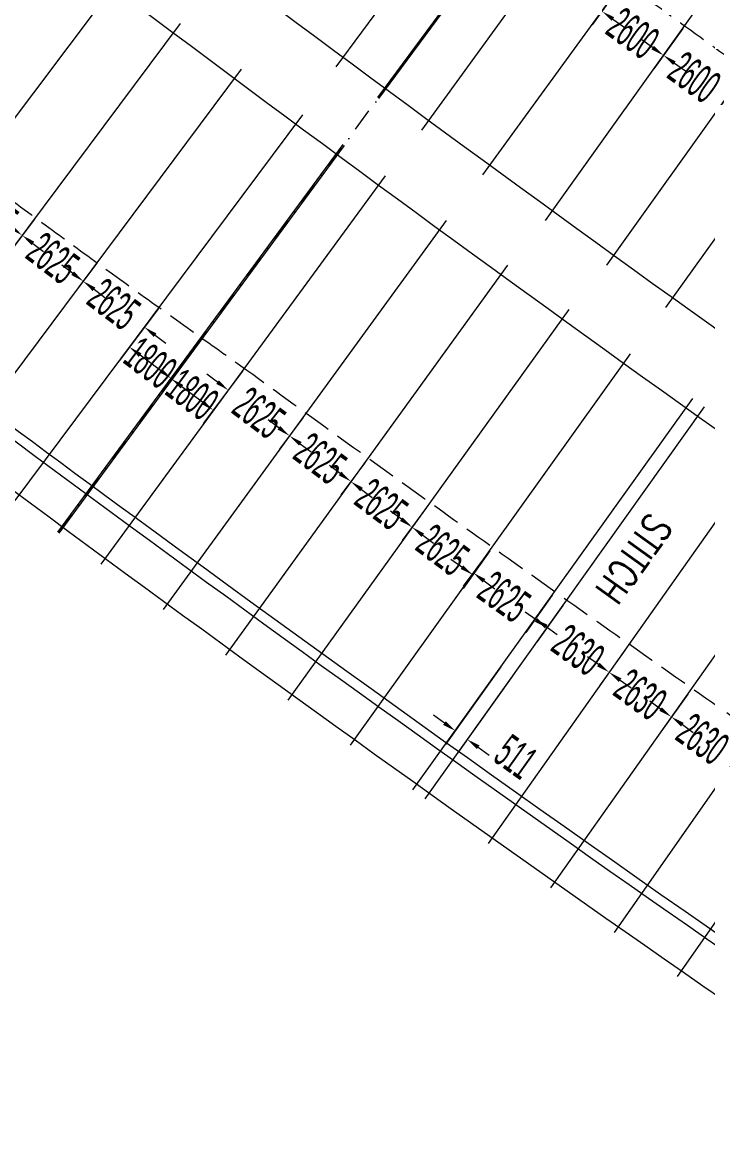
# Model space of a CAD drawing. Header units: millimetres. Extents: x 27228149 to 29012050, y 40856015 to 42918728.
# Drawn here: x 27718037 to 27741593, y 41950897 to 41989065 of the extents above; entities that cross this region are included whole.
import ezdxf

# ---------------------------------------------------------------- set-up
doc = ezdxf.new("R2010")
doc.units = ezdxf.units.MM
doc.header["$LTSCALE"] = 0.05
doc.linetypes.add('DGN Style 3', pattern=[27349.722329, 19535.51595, -7814.20638])
doc.linetypes.add('DGN Style 4', pattern=[31276.361035, 15628.41276, -7814.20638, 19.535516, -7814.20638])
doc.layers.get('Defpoints').update_dxf_attribs({"lineweight": 0})
for name, color, linetype, lineweight in [('InnerEdge_NB', 7, 'Continuous', 0), ('InnerEdge_SB', 7, 'Continuous', 0), ('OuterEdge_NB', 7, 'Continuous', 0), ('OuterEdge_SB', 7, 'Continuous', 0), ('PlacementCurve_NB', 1, 'DGN Style 3', 0), ('PlacementCurve_SB', 1, 'DGN Style 3', 0), ('S-_ANOT----_A-', 7, 'Continuous', 0), ('S-_ANOT----_T-', 7, 'Continuous', 0), ('S-_GRIDLINE_E- Adjusted', 6, 'DGN Style 4', 0), ('S-_SEG-----_E-NB', 3, 'Continuous', 13), ('S-_SEG-----_E-SB', 3, 'Continuous', 13), ('S-_WALLLBW-_E-', 40, 'Continuous', 13)]:
    doc.layers.add(name, color=color, linetype=linetype, lineweight=lineweight)
doc.styles.add('Styletxt', font='txt.shx')
doc.styles.add('StyleWORKING', font='WORKING.shx')
doc.dimstyles.new('dim300', dxfattribs={"dimtxt": 750, "dimasz": 750, "dimexe": 375, "dimexo": 375, "dimgap": 375, "dimtad": 1, "dimdec": 0, "dimzin": 11, "dimdsep": 46, "dimtxsty": 'StyleWORKING', "dimsah": 1, "dimcen": 0.09, "dimclrd": 7, "dimclre": 7, "dimadec": 4, "dimazin": 3, "dimtfac": 1, "dimtdec": 0, "dimtmove": 0, "dimatfit": 3, "dimfxl": 1, "dimtolj": 1, "dimtzin": 0, "dimlwd": 0, "dimlwe": 0, "dimarcsym": 0})

# ---------------------------------------------------------------- blocks, each defined once
blk = doc.blocks.new('*D16')
at = {"layer": 'Defpoints', "color": 0, "linetype": 'Continuous', "transparency": 16777216}
for p in [(27747485, 41961632), (27747692, 41961492), (27744660, 41957628)]:
    blk.add_point(p, dxfattribs=at)
at = {"layer": 'S-_ANOT----_A-', "linetype": 'Continuous', "transparency": 16777216}
for p, q in [((27747419, 41961538), (27744329, 41957158)), ((27747626, 41961398), (27744533, 41957014))]:
    blk.add_line(p, q, dxfattribs=at)
at = {"layer": 'S-_ANOT----_A-', "color": 7, "linetype": 'Continuous', "lineweight": 0, "transparency": 16777216}
for p, q in [((27744285, 41957893), (27743909, 41958158)), ((27745241, 41957219), (27745616, 41956954))]:
    blk.add_line(p, q, dxfattribs=at)
at = {"layer": 'S-_ANOT----_A-', "color": 7, "linetype": 'Continuous', "transparency": 16777216}
for points in [[(27744329, 41957956), (27744240, 41957831), (27744660, 41957628)], [(27745285, 41957281), (27745196, 41957156), (27744865, 41957484)]]:
    blk.add_solid(points, dxfattribs=at)
at = {"layer": 'S-_ANOT----_A-', "color": 0, "linetype": 'Continuous', "transparency": 16777216, "insert": (27742747, 41958278), "char_height": 1150, "attachment_point": 5, "rotation": 324.7975, "style": 'StyleWORKING'}
blk.add_mtext('\\A1;{\\W0.47826;\\C0;250}', dxfattribs=at)
blk = doc.blocks.new('*D47')
at = {"layer": 'Defpoints', "color": 0, "linetype": 'Continuous', "transparency": 16777216}
for p in [(27722738, 41979264), (27724230, 41978253), (27721722, 41977911)]:
    blk.add_point(p, dxfattribs=at)
at = {"layer": 'S-_ANOT----_A-', "linetype": 'Continuous', "transparency": 16777216}
for p, q in [((27722669, 41979172), (27721377, 41977451)), ((27724161, 41978161), (27722816, 41976370))]:
    blk.add_line(p, q, dxfattribs=at)
at = {"layer": 'S-_ANOT----_A-', "color": 7, "linetype": 'Continuous', "lineweight": 0, "transparency": 16777216}
blk.add_line((27722793, 41977106), (27722090, 41977634), dxfattribs=at)
at = {"layer": 'S-_ANOT----_A-', "color": 7, "linetype": 'Continuous', "transparency": 16777216}
for points in [[(27722136, 41977696), (27722044, 41977573), (27721722, 41977911)], [(27722839, 41977168), (27722747, 41977045), (27723161, 41976830)]]:
    blk.add_solid(points, dxfattribs=at)
at = {"layer": 'S-_ANOT----_A-', "color": 0, "linetype": 'Continuous', "transparency": 16777216, "insert": (27722442, 41977371), "char_height": 1150, "attachment_point": 5, "rotation": 323.0916, "style": 'StyleWORKING'}
blk.add_mtext('\\A1;{\\W0.47826;\\C0;1800}', dxfattribs=at)
blk = doc.blocks.new('*D48')
at = {"layer": 'Defpoints', "color": 0, "linetype": 'Continuous', "transparency": 16777216}
for p in [(27724230, 41978253), (27725675, 41977179), (27723158, 41976826)]:
    blk.add_point(p, dxfattribs=at)
at = {"layer": 'S-_ANOT----_A-', "linetype": 'Continuous', "transparency": 16777216}
for p, q in [((27724161, 41978161), (27722813, 41976366)), ((27725605, 41977087), (27724252, 41975285))]:
    blk.add_line(p, q, dxfattribs=at)
at = {"layer": 'S-_ANOT----_A-', "color": 7, "linetype": 'Continuous', "lineweight": 0, "transparency": 16777216}
blk.add_line((27724229, 41976021), (27723526, 41976550), dxfattribs=at)
at = {"layer": 'S-_ANOT----_A-', "color": 7, "linetype": 'Continuous', "transparency": 16777216}
for points in [[(27723572, 41976611), (27723480, 41976488), (27723158, 41976826)], [(27724276, 41976082), (27724183, 41975960), (27724597, 41975745)]]:
    blk.add_solid(points, dxfattribs=at)
at = {"layer": 'S-_ANOT----_A-', "color": 0, "linetype": 'Continuous', "transparency": 16777216, "insert": (27723879, 41976286), "char_height": 1150, "attachment_point": 5, "rotation": 323.0916, "style": 'StyleWORKING'}
blk.add_mtext('\\A1;{\\W0.47826;\\C0;1800}', dxfattribs=at)
blk = doc.blocks.new('*D498')
at = {"layer": 'Defpoints', "color": 0, "linetype": 'Continuous', "transparency": 16777216}
for p in [(27736599, 41992009), (27738697, 41990473), (27737958, 41989440)]:
    blk.add_point(p, dxfattribs=at)
at = {"layer": 'S-_ANOT----_A-', "linetype": 'Continuous', "transparency": 16777216}
for p, q in [((27736532, 41991915), (27735509, 41990484)), ((27738631, 41990380), (27737624, 41988972))]:
    blk.add_line(p, q, dxfattribs=at)
at = {"layer": 'S-_ANOT----_A-', "color": 7, "linetype": 'Continuous', "lineweight": 0, "transparency": 16777216}
for p, q in [((27735469, 41991220), (27735095, 41991487)), ((27738333, 41989172), (27738707, 41988905))]:
    blk.add_line(p, q, dxfattribs=at)
at = {"layer": 'S-_ANOT----_A-', "color": 7, "linetype": 'Continuous', "transparency": 16777216}
for points in [[(27735514, 41991282), (27735425, 41991157), (27735844, 41990952)], [(27738377, 41989235), (27738288, 41989110), (27737958, 41989440)]]:
    blk.add_solid(points, dxfattribs=at)
at = {"layer": 'S-_ANOT----_A-', "color": 0, "linetype": 'Continuous', "transparency": 16777216, "insert": (27736902, 41990197), "char_height": 1150, "attachment_point": 5, "rotation": 324.4335, "style": 'StyleWORKING'}
blk.add_mtext('\\A1;{\\W0.47826;\\C0;2600}', dxfattribs=at)
blk = doc.blocks.new('*D499')
at = {"layer": 'Defpoints', "color": 0, "linetype": 'Continuous', "transparency": 16777216}
for p in [(27738697, 41990473), (27740800, 41988944), (27740073, 41987928)]:
    blk.add_point(p, dxfattribs=at)
at = {"layer": 'S-_ANOT----_A-', "linetype": 'Continuous', "transparency": 16777216}
for p, q in [((27738631, 41990380), (27737624, 41988972)), ((27740733, 41988850), (27739739, 41987460))]:
    blk.add_line(p, q, dxfattribs=at)
at = {"layer": 'S-_ANOT----_A-', "color": 7, "linetype": 'Continuous', "lineweight": 0, "transparency": 16777216}
for p, q in [((27737584, 41989707), (27737210, 41989975)), ((27740447, 41987660), (27740822, 41987392))]:
    blk.add_line(p, q, dxfattribs=at)
at = {"layer": 'S-_ANOT----_A-', "color": 7, "linetype": 'Continuous', "transparency": 16777216}
for points in [[(27737629, 41989770), (27737540, 41989645), (27737958, 41989440)], [(27740492, 41987722), (27740403, 41987598), (27740073, 41987928)]]:
    blk.add_solid(points, dxfattribs=at)
at = {"layer": 'S-_ANOT----_A-', "color": 0, "linetype": 'Continuous', "transparency": 16777216, "insert": (27739017, 41988685), "char_height": 1150, "attachment_point": 5, "rotation": 324.4335, "style": 'StyleWORKING'}
blk.add_mtext('\\A1;{\\W0.47826;\\C0;2600}', dxfattribs=at)
blk = doc.blocks.new('*D500')
at = {"layer": 'Defpoints', "color": 0, "linetype": 'Continuous', "transparency": 16777216}
for p in [(27740800, 41988944), (27742931, 41987455), (27742188, 41986415)]:
    blk.add_point(p, dxfattribs=at)
at = {"layer": 'S-_ANOT----_A-', "linetype": 'Continuous', "transparency": 16777216}
for p, q in [((27740733, 41988850), (27739739, 41987460)), ((27742864, 41987361), (27741854, 41985948))]:
    blk.add_line(p, q, dxfattribs=at)
at = {"layer": 'S-_ANOT----_A-', "color": 7, "linetype": 'Continuous', "lineweight": 0, "transparency": 16777216}
for p, q in [((27739699, 41988195), (27739325, 41988463)), ((27742562, 41986148), (27742937, 41985880))]:
    blk.add_line(p, q, dxfattribs=at)
at = {"layer": 'S-_ANOT----_A-', "color": 7, "linetype": 'Continuous', "transparency": 16777216}
for points in [[(27739744, 41988257), (27739655, 41988133), (27740073, 41987928)], [(27742607, 41986210), (27742518, 41986085), (27742188, 41986415)]]:
    blk.add_solid(points, dxfattribs=at)
at = {"layer": 'S-_ANOT----_A-', "color": 0, "linetype": 'Continuous', "transparency": 16777216, "insert": (27741132, 41987173), "char_height": 1150, "attachment_point": 5, "rotation": 324.4335, "style": 'StyleWORKING'}
blk.add_mtext('\\A1;{\\W0.47826;\\C0;2600}', dxfattribs=at)
blk = doc.blocks.new('*D818')
at = {"layer": 'Defpoints', "color": 0, "linetype": 'Continuous', "transparency": 16777216}
for p in [(27716428, 41983976), (27718527, 41982399), (27718037, 41981747)]:
    blk.add_point(p, dxfattribs=at)
at = {"layer": 'S-_ANOT----_A-', "color": 7, "linetype": 'Continuous', "lineweight": 0, "transparency": 16777216}
for p, q in [((27715570, 41983599), (27715203, 41983876)), ((27718405, 41981470), (27718773, 41981194))]:
    blk.add_line(p, q, dxfattribs=at)
at = {"layer": 'S-_ANOT----_A-', "linetype": 'Continuous', "transparency": 16777216}
for p, q in [((27716359, 41983884), (27715593, 41982863)), ((27718458, 41982307), (27717692, 41981287))]:
    blk.add_line(p, q, dxfattribs=at)
at = {"layer": 'S-_ANOT----_A-', "color": 7, "linetype": 'Continuous', "transparency": 16777216}
for points in [[(27715617, 41983661), (27715524, 41983538), (27715938, 41983323)], [(27718451, 41981532), (27718359, 41981409), (27718037, 41981747)]]:
    blk.add_solid(points, dxfattribs=at)
at = {"layer": 'S-_ANOT----_A-', "color": 0, "linetype": 'Continuous', "transparency": 16777216, "insert": (27716989, 41982536), "char_height": 1150, "attachment_point": 5, "rotation": 323.0916, "style": 'StyleWORKING'}
blk.add_mtext('\\A1;{\\W0.47826;\\C0;2625}', dxfattribs=at)
blk = doc.blocks.new('*D819')
at = {"layer": 'Defpoints', "color": 0, "linetype": 'Continuous', "transparency": 16777216}
for p in [(27718527, 41982399), (27720670, 41980881), (27720136, 41980170)]:
    blk.add_point(p, dxfattribs=at)
at = {"layer": 'S-_ANOT----_A-', "color": 7, "linetype": 'Continuous', "lineweight": 0, "transparency": 16777216}
for p, q in [((27717670, 41982023), (27717302, 41982299)), ((27720504, 41979894), (27720872, 41979618))]:
    blk.add_line(p, q, dxfattribs=at)
at = {"layer": 'S-_ANOT----_A-', "linetype": 'Continuous', "transparency": 16777216}
for p, q in [((27718458, 41982307), (27717692, 41981287)), ((27720601, 41980789), (27719791, 41979711))]:
    blk.add_line(p, q, dxfattribs=at)
at = {"layer": 'S-_ANOT----_A-', "color": 7, "linetype": 'Continuous', "transparency": 16777216}
for points in [[(27717716, 41982084), (27717624, 41981962), (27718037, 41981747)], [(27720550, 41979955), (27720458, 41979833), (27720136, 41980170)]]:
    blk.add_solid(points, dxfattribs=at)
at = {"layer": 'S-_ANOT----_A-', "color": 0, "linetype": 'Continuous', "transparency": 16777216, "insert": (27719088, 41980960), "char_height": 1150, "attachment_point": 5, "rotation": 323.0916, "style": 'StyleWORKING'}
blk.add_mtext('\\A1;{\\W0.47826;\\C0;2625}', dxfattribs=at)
blk = doc.blocks.new('*D820')
at = {"layer": 'Defpoints', "color": 0, "linetype": 'Continuous', "transparency": 16777216}
for p in [(27725636, 41977127), (27727754, 41975575), (27727223, 41974863)]:
    blk.add_point(p, dxfattribs=at)
at = {"layer": 'S-_ANOT----_A-', "color": 7, "linetype": 'Continuous', "lineweight": 0, "transparency": 16777216}
for p, q in [((27724750, 41976707), (27724381, 41976982)), ((27727592, 41974589), (27727961, 41974314))]:
    blk.add_line(p, q, dxfattribs=at)
at = {"layer": 'S-_ANOT----_A-', "linetype": 'Continuous', "transparency": 16777216}
for p, q in [((27725567, 41977034), (27724775, 41975971)), ((27727685, 41975483), (27726880, 41974402))]:
    blk.add_line(p, q, dxfattribs=at)
at = {"layer": 'S-_ANOT----_A-', "color": 7, "linetype": 'Continuous', "transparency": 16777216}
for points in [[(27724795, 41976768), (27724704, 41976645), (27725118, 41976432)], [(27727638, 41974650), (27727546, 41974527), (27727223, 41974863)]]:
    blk.add_solid(points, dxfattribs=at)
at = {"layer": 'S-_ANOT----_A-', "color": 0, "linetype": 'Continuous', "transparency": 16777216, "insert": (27726172, 41975649), "char_height": 1150, "attachment_point": 5, "rotation": 323.3042, "style": 'StyleWORKING'}
blk.add_mtext('\\A1;{\\W0.47826;\\C0;2625}', dxfattribs=at)
blk = doc.blocks.new('*D821')
at = {"layer": 'Defpoints', "color": 0, "linetype": 'Continuous', "transparency": 16777216}
for p in [(27727754, 41975575), (27729876, 41974030), (27729328, 41973295)]:
    blk.add_point(p, dxfattribs=at)
at = {"layer": 'S-_ANOT----_A-', "color": 7, "linetype": 'Continuous', "lineweight": 0, "transparency": 16777216}
for p, q in [((27726854, 41975138), (27726486, 41975413)), ((27729697, 41973020), (27730066, 41972745))]:
    blk.add_line(p, q, dxfattribs=at)
at = {"layer": 'S-_ANOT----_A-', "linetype": 'Continuous', "transparency": 16777216}
for p, q in [((27727685, 41975483), (27726880, 41974402)), ((27729807, 41973938), (27728985, 41972834))]:
    blk.add_line(p, q, dxfattribs=at)
at = {"layer": 'S-_ANOT----_A-', "color": 7, "linetype": 'Continuous', "transparency": 16777216}
for points in [[(27726900, 41975200), (27726809, 41975077), (27727223, 41974863)], [(27729743, 41973081), (27729651, 41972958), (27729328, 41973295)]]:
    blk.add_solid(points, dxfattribs=at)
at = {"layer": 'S-_ANOT----_A-', "color": 0, "linetype": 'Continuous', "transparency": 16777216, "insert": (27728277, 41974080), "char_height": 1150, "attachment_point": 5, "rotation": 323.3042, "style": 'StyleWORKING'}
blk.add_mtext('\\A1;{\\W0.47826;\\C0;2625}', dxfattribs=at)
blk = doc.blocks.new('*D822')
at = {"layer": 'Defpoints', "color": 0, "linetype": 'Continuous', "transparency": 16777216}
for p in [(27729876, 41974030), (27732002, 41972490), (27731433, 41971726)]:
    blk.add_point(p, dxfattribs=at)
at = {"layer": 'S-_ANOT----_A-', "color": 7, "linetype": 'Continuous', "lineweight": 0, "transparency": 16777216}
for p, q in [((27728959, 41973570), (27728590, 41973845)), ((27731802, 41971451), (27732171, 41971176))]:
    blk.add_line(p, q, dxfattribs=at)
at = {"layer": 'S-_ANOT----_A-', "linetype": 'Continuous', "transparency": 16777216}
for p, q in [((27729807, 41973938), (27728985, 41972834)), ((27731934, 41972398), (27731089, 41971265))]:
    blk.add_line(p, q, dxfattribs=at)
at = {"layer": 'S-_ANOT----_A-', "color": 7, "linetype": 'Continuous', "transparency": 16777216}
for points in [[(27729005, 41973631), (27728913, 41973508), (27729328, 41973295)], [(27731847, 41971513), (27731756, 41971390), (27731433, 41971726)]]:
    blk.add_solid(points, dxfattribs=at)
at = {"layer": 'S-_ANOT----_A-', "color": 0, "linetype": 'Continuous', "transparency": 16777216, "insert": (27730381, 41972512), "char_height": 1150, "attachment_point": 5, "rotation": 323.3042, "style": 'StyleWORKING'}
blk.add_mtext('\\A1;{\\W0.47826;\\C0;2625}', dxfattribs=at)
blk = doc.blocks.new('*D823')
at = {"layer": 'Defpoints', "color": 0, "linetype": 'Continuous', "transparency": 16777216}
for p in [(27732002, 41972490), (27734133, 41970957), (27733537, 41970158)]:
    blk.add_point(p, dxfattribs=at)
at = {"layer": 'S-_ANOT----_A-', "color": 7, "linetype": 'Continuous', "lineweight": 0, "transparency": 16777216}
for p, q in [((27731064, 41972001), (27730695, 41972276)), ((27733906, 41969883), (27734275, 41969608))]:
    blk.add_line(p, q, dxfattribs=at)
at = {"layer": 'S-_ANOT----_A-', "linetype": 'Continuous', "transparency": 16777216}
for p, q in [((27731934, 41972398), (27731089, 41971265)), ((27734064, 41970864), (27733194, 41969697))]:
    blk.add_line(p, q, dxfattribs=at)
at = {"layer": 'S-_ANOT----_A-', "color": 7, "linetype": 'Continuous', "transparency": 16777216}
for points in [[(27731110, 41972063), (27731018, 41971940), (27731433, 41971726)], [(27733952, 41969944), (27733860, 41969821), (27733537, 41970158)]]:
    blk.add_solid(points, dxfattribs=at)
at = {"layer": 'S-_ANOT----_A-', "color": 0, "linetype": 'Continuous', "transparency": 16777216, "insert": (27732486, 41970943), "char_height": 1150, "attachment_point": 5, "rotation": 323.3042, "style": 'StyleWORKING'}
blk.add_mtext('\\A1;{\\W0.47826;\\C0;2625}', dxfattribs=at)
blk = doc.blocks.new('*D824')
at = {"layer": 'Defpoints', "color": 0, "linetype": 'Continuous', "transparency": 16777216}
for p in [(27736683, 41969132), (27738827, 41967608), (27738207, 41966742)]:
    blk.add_point(p, dxfattribs=at)
at = {"layer": 'S-_ANOT----_A-', "color": 7, "linetype": 'Continuous', "lineweight": 0, "transparency": 16777216}
for p, q in [((27735694, 41968539), (27735319, 41968807)), ((27738582, 41966474), (27738956, 41966207))]:
    blk.add_line(p, q, dxfattribs=at)
at = {"layer": 'S-_ANOT----_A-', "linetype": 'Continuous', "transparency": 16777216}
for p, q in [((27736616, 41969039), (27735733, 41967804)), ((27738760, 41967515), (27737873, 41966274))]:
    blk.add_line(p, q, dxfattribs=at)
at = {"layer": 'S-_ANOT----_A-', "color": 7, "linetype": 'Continuous', "transparency": 16777216}
for points in [[(27735738, 41968602), (27735649, 41968477), (27736068, 41968272)], [(27738626, 41966537), (27738537, 41966412), (27738207, 41966742)]]:
    blk.add_solid(points, dxfattribs=at)
at = {"layer": 'S-_ANOT----_A-', "color": 0, "linetype": 'Continuous', "transparency": 16777216, "insert": (27737138, 41967508), "char_height": 1150, "attachment_point": 5, "rotation": 324.4365, "style": 'StyleWORKING'}
blk.add_mtext('\\A1;{\\W0.47826;\\C0;2630}', dxfattribs=at)
blk = doc.blocks.new('*D825')
at = {"layer": 'Defpoints', "color": 0, "linetype": 'Continuous', "transparency": 16777216}
for p in [(27738827, 41967608), (27740975, 41966090), (27740347, 41965212)]:
    blk.add_point(p, dxfattribs=at)
at = {"layer": 'S-_ANOT----_A-', "color": 7, "linetype": 'Continuous', "lineweight": 0, "transparency": 16777216}
for p, q in [((27737833, 41967009), (27737459, 41967277)), ((27740721, 41964945), (27741095, 41964677))]:
    blk.add_line(p, q, dxfattribs=at)
at = {"layer": 'S-_ANOT----_A-', "linetype": 'Continuous', "transparency": 16777216}
for p, q in [((27738760, 41967515), (27737873, 41966274)), ((27740908, 41965997), (27740012, 41964745))]:
    blk.add_line(p, q, dxfattribs=at)
at = {"layer": 'S-_ANOT----_A-', "color": 7, "linetype": 'Continuous', "transparency": 16777216}
for points in [[(27737878, 41967072), (27737789, 41966947), (27738207, 41966742)], [(27740766, 41965007), (27740676, 41964882), (27740347, 41965212)]]:
    blk.add_solid(points, dxfattribs=at)
at = {"layer": 'S-_ANOT----_A-', "color": 0, "linetype": 'Continuous', "transparency": 16777216, "insert": (27739278, 41965978), "char_height": 1150, "attachment_point": 5, "rotation": 324.4365, "style": 'StyleWORKING'}
blk.add_mtext('\\A1;{\\W0.47826;\\C0;2630}', dxfattribs=at)
blk = doc.blocks.new('*D826')
at = {"layer": 'Defpoints', "color": 0, "linetype": 'Continuous', "transparency": 16777216}
for p in [(27740975, 41966090), (27743164, 41964631), (27742486, 41963683)]:
    blk.add_point(p, dxfattribs=at)
at = {"layer": 'S-_ANOT----_A-', "color": 7, "linetype": 'Continuous', "lineweight": 0, "transparency": 16777216}
for p, q in [((27739973, 41965480), (27739598, 41965747)), ((27742860, 41963415), (27743234, 41963148))]:
    blk.add_line(p, q, dxfattribs=at)
at = {"layer": 'S-_ANOT----_A-', "linetype": 'Continuous', "transparency": 16777216}
for p, q in [((27740908, 41965997), (27740012, 41964745)), ((27743097, 41964538), (27742152, 41963215))]:
    blk.add_line(p, q, dxfattribs=at)
at = {"layer": 'S-_ANOT----_A-', "color": 7, "linetype": 'Continuous', "transparency": 16777216}
for points in [[(27740017, 41965542), (27739928, 41965417), (27740347, 41965212)], [(27742905, 41963478), (27742816, 41963353), (27742486, 41963683)]]:
    blk.add_solid(points, dxfattribs=at)
at = {"layer": 'S-_ANOT----_A-', "color": 0, "linetype": 'Continuous', "transparency": 16777216, "insert": (27741417, 41964449), "char_height": 1150, "attachment_point": 5, "rotation": 324.4365, "style": 'StyleWORKING'}
blk.add_mtext('\\A1;{\\W0.47826;\\C0;2630}', dxfattribs=at)
blk = doc.blocks.new('*D1242')
at = {"layer": 'Defpoints', "color": 0, "linetype": 'Continuous', "transparency": 16777216}
for p in [(27734550, 41967021), (27734966, 41966725), (27732918, 41964732)]:
    blk.add_point(p, dxfattribs=at)
at = {"layer": 'S-_ANOT----_A-', "linetype": 'Continuous', "transparency": 16777216}
for p, q in [((27734483, 41966928), (27732584, 41964264)), ((27734899, 41966631), (27732999, 41963968))]:
    blk.add_line(p, q, dxfattribs=at)
at = {"layer": 'S-_ANOT----_A-', "color": 7, "linetype": 'Continuous', "lineweight": 0, "transparency": 16777216}
for p, q in [((27732543, 41965000), (27732169, 41965267)), ((27733708, 41964169), (27734082, 41963902))]:
    blk.add_line(p, q, dxfattribs=at)
at = {"layer": 'S-_ANOT----_A-', "color": 7, "linetype": 'Continuous', "transparency": 16777216}
for points in [[(27732588, 41965062), (27732499, 41964937), (27732918, 41964732)], [(27733752, 41964231), (27733663, 41964106), (27733333, 41964436)]]:
    blk.add_solid(points, dxfattribs=at)
at = {"layer": 'S-_ANOT----_A-', "color": 0, "linetype": 'Continuous', "transparency": 16777216, "insert": (27734998, 41963838), "char_height": 1150, "attachment_point": 5, "rotation": 324.4999, "style": 'StyleWORKING'}
blk.add_mtext('\\A1;{\\W0.47826;\\C0;511}', dxfattribs=at)
blk = doc.blocks.new('*D1244')
at = {"layer": 'Defpoints', "color": 0, "linetype": 'Continuous', "transparency": 16777216}
for p in [(27720670, 41980881), (27722777, 41979316), (27722235, 41978594)]:
    blk.add_point(p, dxfattribs=at)
at = {"layer": 'S-_ANOT----_A-', "color": 7, "linetype": 'Continuous', "lineweight": 0, "transparency": 16777216}
for p, q in [((27719768, 41980447), (27719401, 41980723)), ((27722603, 41978318), (27722971, 41978042))]:
    blk.add_line(p, q, dxfattribs=at)
at = {"layer": 'S-_ANOT----_A-', "linetype": 'Continuous', "transparency": 16777216}
for p, q in [((27720601, 41980789), (27719791, 41979711)), ((27722708, 41979224), (27721890, 41978134))]:
    blk.add_line(p, q, dxfattribs=at)
at = {"layer": 'S-_ANOT----_A-', "color": 7, "linetype": 'Continuous', "transparency": 16777216}
for points in [[(27719814, 41980508), (27719722, 41980385), (27720136, 41980170)], [(27722649, 41978379), (27722557, 41978256), (27722235, 41978594)]]:
    blk.add_solid(points, dxfattribs=at)
at = {"layer": 'S-_ANOT----_A-', "color": 0, "linetype": 'Continuous', "transparency": 16777216, "insert": (27721186, 41979383), "char_height": 1150, "attachment_point": 5, "rotation": 323.0916, "style": 'StyleWORKING'}
blk.add_mtext('\\A1;{\\W0.47826;\\C0;2625}', dxfattribs=at)
blk = doc.blocks.new('*D1245')
at = {"layer": 'Defpoints', "color": 0, "linetype": 'Continuous', "transparency": 16777216}
for p in [(27734173, 41971012), (27736308, 41969485), (27735667, 41968576)]:
    blk.add_point(p, dxfattribs=at)
at = {"layer": 'S-_ANOT----_A-', "color": 7, "linetype": 'Continuous', "lineweight": 0, "transparency": 16777216}
for p, q in [((27733146, 41970354), (27732770, 41970619)), ((27736043, 41968311), (27736419, 41968046))]:
    blk.add_line(p, q, dxfattribs=at)
at = {"layer": 'S-_ANOT----_A-', "linetype": 'Continuous', "transparency": 16777216}
for p, q in [((27734106, 41970918), (27733190, 41969619)), ((27736241, 41969391), (27735336, 41968106))]:
    blk.add_line(p, q, dxfattribs=at)
at = {"layer": 'S-_ANOT----_A-', "color": 7, "linetype": 'Continuous', "transparency": 16777216}
for points in [[(27733190, 41970417), (27733102, 41970291), (27733522, 41970089)], [(27736087, 41968374), (27735999, 41968249), (27735667, 41968576)]]:
    blk.add_solid(points, dxfattribs=at)
at = {"layer": 'S-_ANOT----_A-', "color": 0, "linetype": 'Continuous', "transparency": 16777216, "insert": (27734595, 41969334), "char_height": 1150, "attachment_point": 5, "rotation": 324.8144, "style": 'StyleWORKING'}
blk.add_mtext('\\A1;{\\W0.47826;\\C0;2625}', dxfattribs=at)

msp = doc.modelspace()

# ---------------------------------------------------------------- linework, layer by layer
at = {"layer": 'InnerEdge_NB'}
msp.add_lwpolyline([(27283724.5, 42878514.7, -0.0568157), (27345588.8, 42682480.7), (27368075.3, 42566916.3, 0.0263705), (27393633.3, 42464653, 0.0426618), (27458420.2, 42303807.1, 0.1075608), (27699785.7, 42006839.6, 0.026969), (27783127.3, 41947329.2), (27839783.5, 41911319.6)], format="xyb", dxfattribs=at)
at = {"layer": 'InnerEdge_SB', "extrusion": (0, 0, -1)}
msp.add_lwpolyline([(-27784629.2, 41949692.3, 0.026969), (-27701533.2, 42009027.3, 0.1075608), (-27460918.9, 42305070.6, 0.0691101), (-27370363.7, 42569291.8)], format="xyb", dxfattribs=at)
at = {"layer": 'OuterEdge_NB'}
msp.add_arc((28292740.9, 42749132.7), 964200, 231.3864192, 233.6911305, dxfattribs=at)
at = {"layer": 'OuterEdge_NB', "extrusion": (0, 0, -1)}
msp.add_arc((-28292711.8, 42749092), 964150, 302.4392298, 306.3098111, dxfattribs=at)
at = {"layer": 'OuterEdge_SB', "extrusion": (0, 0, -1)}
msp.add_arc((-28292711.8, 42749092), 933050, 302.4392298, 308.6125683, dxfattribs=at)
at = {"layer": 'PlacementCurve_NB'}
msp.add_lwpolyline([(27288809.3, 42846343.4, -0.0480477), (27337834.2, 42680971.8), (27359958.8, 42567267.3, 0.0690894), (27451045.4, 42301107.2, 0.1079959), (27694979, 42000696.1, 0.0193193), (27725549.4, 41977271, 0.0146476), (27778701.6, 41940923.9), (27835716.4, 41904662.4)], format="xyb", dxfattribs=at)
at = {"layer": 'PlacementCurve_SB'}
msp.add_lwpolyline([(27305541.4, 42854039, -0.0482858), (27355899.2, 42684467.3), (27377998.9, 42570890.3, 0.0688708), (27467496.8, 42309348.2, 0.1110949), (27715510, 42007942.3, 0.028125), (27802629.8, 41947720.4), (27845874.9, 41921290)], format="xyb", dxfattribs=at)
at = {"layer": 'S-_GRIDLINE_E- Adjusted'}
msp.add_line((27719284.2, 41971539.4), (27763737, 42031881.5), dxfattribs=at)
at = {"layer": 'S-_SEG-----_E-NB'}
for p, q in [((27711463.7, 41977368.1), (27721393.1, 41990583.5)), ((27713581.4, 41975777.6), (27723473.6, 41989020.9)), ((27715684.6, 41974206.9), (27725576.8, 41987450.3)), ((27717792.2, 41972642), (27727684.4, 41985885.4)), ((27719264.1, 41971554.3), (27729069.2, 41984864.2)), ((27719304.3, 41971524.6), (27729109.5, 41984834.5)), ((27720752.4, 41970458.8), (27730519.8, 41983794.5)), ((27722889.1, 41968893.7), (27732618.7, 41982257)), ((27725030, 41967334.6), (27734722, 41980725.2)), ((27727175.2, 41965781.4), (27736829.4, 41979199.2)), ((27729322.8, 41964235.3), (27738942.7, 41977677.7)), ((27731457.4, 41962707.4), (27741077.2, 41976149.9)), ((27731883.4, 41962403.5), (27741482.7, 41975860.7)), ((27734054.9, 41960860), (27743598.9, 41974356.4)), ((27736202.6, 41959342.2), (27745746.7, 41972838.5)), ((27738393, 41957803.2), (27747860.9, 41971353.2)), ((27740549.1, 41956297.2), (27750017, 41969847.2))]:
    msp.add_line(p, q, dxfattribs=at)
at = {"layer": 'S-_SEG-----_E-SB'}
for p, q in [((27728827, 41987528), (27738631.2, 42000836.7)), ((27730255.5, 41986474.5), (27740059.7, 41999783.1)), ((27730295.8, 41986444.9), (27740099.9, 41999753.4)), ((27731767.2, 41985359.8), (27741485.7, 41998731.3)), ((27733863, 41983824.9), (27743584.4, 41997194.1)), ((27736022, 41982252.8), (27745628.4, 41995705.6)), ((27738128, 41980728.4), (27747734.5, 41994180.7)), ((27740155.5, 41979269.1), (27749765.4, 41992718.7))]:
    msp.add_line(p, q, dxfattribs=at)
at = {"layer": 'S-_WALLLBW-_E-', "extrusion": (0, 0, -1)}
for radius, end in [(931300, 308.6125686), (932700, 308.6125686), (964500, 308.6122572), (965900, 308.6122572)]:
    msp.add_arc((-28292711.8, 42749092), radius, 302.4392298, end, dxfattribs=at)

# ---------------------------------------------------------------- texts
at = {"layer": 'S-_ANOT----_T-', "linetype": 'Continuous', "style": 'Styletxt', "width": 0.75}
msp.add_text('STITCH', height=1000, rotation=234.49914, dxfattribs=at).set_placement((27739602, 41972281.7))

# ---------------------------------------------------------------- dimensions: what is measured, and where the dimension line sits
at = {"layer": 'S-_ANOT----_A-', "linetype": 'Continuous'}
for base, p1, p2, angle, override, picture, middle, turn in [((27737958.4, 41989439.8), (27736599.1, 41992008.6), (27738697.5, 41990473.4), 144.43352, {"dimscale": 1000, "dimtxt": 1.15, "dimasz": 0.46, "dimexe": 0.575, "dimexo": 0.115, "dimgap": 0.2875, "dimtad": 1, "dimjust": 0, "dimtih": 0, "dimtoh": 0, "dimlfac": 1, "dimsah": 1, "dimcen": 0, "dimse1": 0, "dimse2": 0, "dimclre": 256, "dimclrt": 0, "dimtol": 0, "dimtfac": 1, "dimtofl": 0, "dimtmove": 2, "dimatfit": 3, "dimfrac": 0, "dimtolj": 1, "dimlwe": 65535}, '*D498', (27736901.8, 41990197), 324.43352), ((27740073.3, 41987927.6), (27738697.5, 41990473.4), (27740800.1, 41988944), 144.43352, {"dimscale": 1000, "dimtxt": 1.15, "dimasz": 0.46, "dimexe": 0.575, "dimexo": 0.115, "dimgap": 0.2875, "dimtad": 1, "dimjust": 0, "dimtih": 0, "dimtoh": 0, "dimlfac": 1, "dimsah": 1, "dimcen": 0, "dimse1": 0, "dimse2": 0, "dimclre": 256, "dimclrt": 0, "dimtol": 0, "dimtfac": 1, "dimtofl": 0, "dimtmove": 2, "dimatfit": 3, "dimfrac": 0, "dimtolj": 1, "dimlwe": 65535}, '*D499', (27739016.6, 41988684.8), 324.43352), ((27742188.2, 41986415.3), (27740800.1, 41988944), (27742931.3, 41987454.5), 144.43352, {"dimscale": 1000, "dimtxt": 1.15, "dimasz": 0.46, "dimexe": 0.575, "dimexo": 0.115, "dimgap": 0.2875, "dimtad": 1, "dimjust": 0, "dimtih": 0, "dimtoh": 0, "dimlfac": 1, "dimsah": 1, "dimcen": 0, "dimse1": 0, "dimse2": 0, "dimclre": 256, "dimclrt": 0, "dimtol": 0, "dimtfac": 1, "dimtofl": 0, "dimtmove": 2, "dimatfit": 3, "dimfrac": 0, "dimtolj": 1, "dimlwe": 65535}, '*D500', (27741131.5, 41987172.5), 324.43352), ((27718037.4, 41981746.7), (27716428.4, 41983975.8), (27718527.5, 41982399.3), 143.09155, {"dimscale": 1000, "dimtxt": 1.15, "dimasz": 0.46, "dimexe": 0.575, "dimexo": 0.115, "dimgap": 0.2875, "dimtad": 1, "dimjust": 0, "dimtih": 0, "dimtoh": 0, "dimlfac": 1, "dimsah": 1, "dimcen": 0, "dimse1": 0, "dimse2": 0, "dimclre": 256, "dimclrt": 0, "dimtol": 0, "dimtfac": 1, "dimtofl": 0, "dimtmove": 2, "dimatfit": 3, "dimfrac": 0, "dimtolj": 1, "dimlwe": 65535}, '*D818', (27716988.7, 41982536.1), 323.09155), ((27720136.2, 41980170.4), (27718527.5, 41982399.3), (27720669.6, 41980880.7), 143.09155, {"dimscale": 1000, "dimtxt": 1.15, "dimasz": 0.46, "dimexe": 0.575, "dimexo": 0.115, "dimgap": 0.2875, "dimtad": 1, "dimjust": 0, "dimtih": 0, "dimtoh": 0, "dimlfac": 1, "dimsah": 1, "dimcen": 0, "dimse1": 0, "dimse2": 0, "dimclre": 256, "dimclrt": 0, "dimtol": 0, "dimtfac": 1, "dimtofl": 0, "dimtmove": 2, "dimatfit": 3, "dimfrac": 0, "dimtolj": 1, "dimlwe": 65535}, '*D819', (27719087.6, 41980959.7), 323.09155), ((27722235.1, 41978594), (27720669.6, 41980880.7), (27722777.2, 41979315.8), 143.09155, {"dimscale": 1000, "dimtxt": 1.15, "dimasz": 0.46, "dimexe": 0.575, "dimexo": 0.115, "dimgap": 0.2875, "dimtad": 1, "dimjust": 0, "dimtih": 0, "dimtoh": 0, "dimlfac": 1, "dimsah": 1, "dimcen": 0, "dimse1": 0, "dimse2": 0, "dimclre": 256, "dimclrt": 0, "dimtol": 0, "dimtfac": 1, "dimtofl": 0, "dimtmove": 2, "dimatfit": 3, "dimfrac": 0, "dimtolj": 1, "dimlwe": 65535}, '*D1244', (27721186.5, 41979383.3), 323.09155), ((27721722.1, 41977910.7), (27724230, 41978253), (27722738.3, 41979263.7), 143.09155, {"dimscale": 1000, "dimtxt": 1.15, "dimasz": 0.46, "dimexe": 0.575, "dimexo": 0.115, "dimgap": 0.2875, "dimtad": 1, "dimtih": 0, "dimtoh": 0, "dimlfac": 1, "dimsah": 1, "dimcen": 0, "dimse1": 0, "dimse2": 0, "dimclre": 256, "dimclrt": 0, "dimtol": 0, "dimtfac": 1, "dimtofl": 0, "dimtmove": 2, "dimatfit": 3, "dimfrac": 0, "dimtolj": 1, "dimlwe": 65535}, '*D47', (27722442.5, 41977371.4), 323.09155), ((27723158, 41976825.8), (27725674.6, 41977179.1), (27724230, 41978253), 143.09155, {"dimscale": 1000, "dimtxt": 1.15, "dimasz": 0.46, "dimexe": 0.575, "dimexo": 0.115, "dimgap": 0.2875, "dimtad": 1, "dimtih": 0, "dimtoh": 0, "dimlfac": 1, "dimsah": 1, "dimcen": 0, "dimse1": 0, "dimse2": 0, "dimclre": 256, "dimclrt": 0, "dimtol": 0, "dimtfac": 1, "dimtofl": 0, "dimtmove": 2, "dimatfit": 3, "dimfrac": 0, "dimtolj": 1, "dimlwe": 65535}, '*D48', (27723878.5, 41976286.4), 323.09155), ((27727223.3, 41974863.4), (27725636.1, 41977126.6), (27727753.9, 41975575.4), 143.30423, {"dimscale": 1000, "dimtxt": 1.15, "dimasz": 0.46, "dimexe": 0.575, "dimexo": 0.115, "dimgap": 0.2875, "dimtad": 1, "dimjust": 0, "dimtih": 0, "dimtoh": 0, "dimlfac": 1, "dimsah": 1, "dimcen": 0, "dimse1": 0, "dimse2": 0, "dimclre": 256, "dimclrt": 0, "dimtol": 0, "dimtfac": 1, "dimtofl": 0, "dimtmove": 2, "dimatfit": 3, "dimfrac": 0, "dimtolj": 1, "dimlwe": 65535}, '*D820', (27726171.7, 41975648.9), 323.30423), ((27729328.1, 41973294.8), (27727753.9, 41975575.4), (27729876, 41974029.9), 143.30423, {"dimscale": 1000, "dimtxt": 1.15, "dimasz": 0.46, "dimexe": 0.575, "dimexo": 0.115, "dimgap": 0.2875, "dimtad": 1, "dimjust": 0, "dimtih": 0, "dimtoh": 0, "dimlfac": 1, "dimsah": 1, "dimcen": 0, "dimse1": 0, "dimse2": 0, "dimclre": 256, "dimclrt": 0, "dimtol": 0, "dimtfac": 1, "dimtofl": 0, "dimtmove": 2, "dimatfit": 3, "dimfrac": 0, "dimtolj": 1, "dimlwe": 65535}, '*D821', (27728276.6, 41974080.2), 323.30423), ((27731432.8, 41971726.2), (27729876, 41974029.9), (27732002.3, 41972490.3), 143.30423, {"dimscale": 1000, "dimtxt": 1.15, "dimasz": 0.46, "dimexe": 0.575, "dimexo": 0.115, "dimgap": 0.2875, "dimtad": 1, "dimjust": 0, "dimtih": 0, "dimtoh": 0, "dimlfac": 1, "dimsah": 1, "dimcen": 0, "dimse1": 0, "dimse2": 0, "dimclre": 256, "dimclrt": 0, "dimtol": 0, "dimtfac": 1, "dimtofl": 0, "dimtmove": 2, "dimatfit": 3, "dimfrac": 0, "dimtolj": 1, "dimlwe": 65535}, '*D822', (27730381.3, 41972511.6), 323.30423), ((27733537.5, 41970157.7), (27732002.3, 41972490.3), (27734132.8, 41970956.5), 143.30423, {"dimscale": 1000, "dimtxt": 1.15, "dimasz": 0.46, "dimexe": 0.575, "dimexo": 0.115, "dimgap": 0.2875, "dimtad": 1, "dimjust": 0, "dimtih": 0, "dimtoh": 0, "dimlfac": 1, "dimsah": 1, "dimcen": 0, "dimse1": 0, "dimse2": 0, "dimclre": 256, "dimclrt": 0, "dimtol": 0, "dimtfac": 1, "dimtofl": 0, "dimtmove": 2, "dimatfit": 3, "dimfrac": 0, "dimtolj": 1, "dimlwe": 65535}, '*D823', (27732486, 41970943.1), 323.30423), ((27735667, 41968576.4), (27734172.6, 41971012.1), (27736307.6, 41969484.9), 144.81442, {"dimscale": 1000, "dimtxt": 1.15, "dimasz": 0.46, "dimexe": 0.575, "dimexo": 0.115, "dimgap": 0.2875, "dimtad": 1, "dimjust": 0, "dimtih": 0, "dimtoh": 0, "dimlfac": 1, "dimsah": 1, "dimcen": 0, "dimse1": 0, "dimse2": 0, "dimclre": 256, "dimclrt": 0, "dimtol": 0, "dimtfac": 1, "dimtofl": 0, "dimtmove": 2, "dimatfit": 3, "dimfrac": 0, "dimtolj": 1, "dimlwe": 65535}, '*D1245', (27734595.1, 41969333.8), 324.81442), ((27738207.5, 41966741.9), (27736683.1, 41969132.1), (27738826.9, 41967608.2), 144.43648, {"dimscale": 1000, "dimtxt": 1.15, "dimasz": 0.46, "dimexe": 0.575, "dimexo": 0.115, "dimgap": 0.2875, "dimtad": 1, "dimjust": 0, "dimtih": 0, "dimtoh": 0, "dimlfac": 1, "dimsah": 1, "dimcen": 0, "dimse1": 0, "dimse2": 0, "dimclre": 256, "dimclrt": 0, "dimtol": 0, "dimtfac": 1, "dimtofl": 0, "dimtmove": 2, "dimatfit": 3, "dimfrac": 0, "dimtolj": 1, "dimlwe": 65535}, '*D824', (27737138.5, 41967507.9), 324.43648), ((27740346.9, 41965212.3), (27738826.9, 41967608.2), (27740974.7, 41966090.4), 144.43648, {"dimscale": 1000, "dimtxt": 1.15, "dimasz": 0.46, "dimexe": 0.575, "dimexo": 0.115, "dimgap": 0.2875, "dimtad": 1, "dimjust": 0, "dimtih": 0, "dimtoh": 0, "dimlfac": 1, "dimsah": 1, "dimcen": 0, "dimse1": 0, "dimse2": 0, "dimclre": 256, "dimclrt": 0, "dimtol": 0, "dimtfac": 1, "dimtofl": 0, "dimtmove": 2, "dimatfit": 3, "dimfrac": 0, "dimtolj": 1, "dimlwe": 65535}, '*D825', (27739278, 41965978.2), 324.43648), ((27732917.6, 41964732.5), (27734965.8, 41966724.7), (27734550.2, 41967021.2), 144.49989, {"dimscale": 1000, "dimtxt": 1.15, "dimasz": 0.46, "dimexe": 0.575, "dimexo": 0.115, "dimgap": 0.2875, "dimtad": 1, "dimtih": 0, "dimtoh": 0, "dimlfac": 1, "dimsah": 1, "dimcen": 0, "dimse1": 0, "dimse2": 0, "dimclre": 256, "dimclrt": 0, "dimtol": 0, "dimtfac": 1, "dimtofl": 0, "dimtmove": 2, "dimatfit": 3, "dimfrac": 0, "dimtolj": 1, "dimlwe": 65535}, '*D1242', (27734998.5, 41963837.9), 324.49989), ((27742486, 41963682.9), (27740974.7, 41966090.4), (27743164.2, 41964631.5), 144.43648, {"dimscale": 1000, "dimtxt": 1.15, "dimasz": 0.46, "dimexe": 0.575, "dimexo": 0.115, "dimgap": 0.2875, "dimtad": 1, "dimjust": 0, "dimtih": 0, "dimtoh": 0, "dimlfac": 1, "dimsah": 1, "dimcen": 0, "dimse1": 0, "dimse2": 0, "dimclre": 256, "dimclrt": 0, "dimtol": 0, "dimtfac": 1, "dimtofl": 0, "dimtmove": 2, "dimatfit": 3, "dimfrac": 0, "dimtolj": 1, "dimlwe": 65535}, '*D826', (27741417.2, 41964448.7), 324.43648), ((27744660.4, 41957628), (27747692.3, 41961492), (27747485.4, 41961632.3), 144.79749, {"dimscale": 1000, "dimtxt": 1.15, "dimasz": 0.46, "dimexe": 0.575, "dimexo": 0.115, "dimgap": 0.2875, "dimtad": 1, "dimtih": 0, "dimtoh": 0, "dimlfac": 1, "dimsah": 1, "dimcen": 0, "dimse1": 0, "dimse2": 0, "dimclre": 256, "dimclrt": 0, "dimtol": 0, "dimtfac": 1, "dimtofl": 0, "dimtmove": 2, "dimatfit": 3, "dimfrac": 0, "dimtolj": 1, "dimlwe": 65535}, '*D16', (27742746.6, 41958278.2), 324.79749)]:
    dim = msp.add_linear_dim(base=base, p1=p1, p2=p2, angle=angle, text='{\\W0.47826;\\C0;<>}', dimstyle='dim300', override=override, dxfattribs=at)
    dim.commit()
    dim.dimension.update_dxf_attribs({"geometry": picture, "text_midpoint": middle, "dimtype": 160, "text_rotation": turn})

doc.saveas('drawing.dxf')
